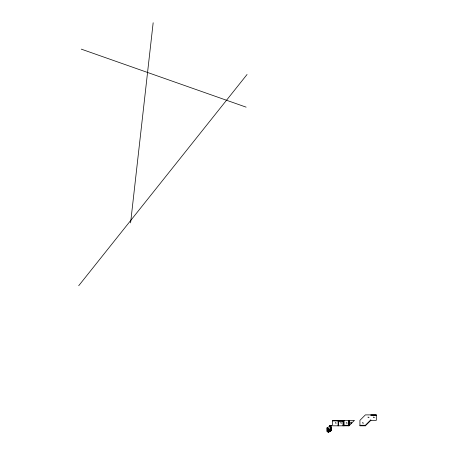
<?xml version="1.0" encoding="UTF-8"?>
<svg xmlns="http://www.w3.org/2000/svg" width="455" height="455" viewBox="0 0 455 455"><rect width="100%" height="100%" fill="white"/><g stroke="black" fill="none" stroke-linecap="round" stroke-linejoin="round"><path stroke-width="0.68" d="M331.354 425.493L330.961 425.749C331.229 425.476 330.683 425.51 331.485 425.789C331.132 425.095 330.33 425.8 331.485 425.789C330.586 425.681 331.564 425.01 331.069 425.897M330.995 425.573L331.394 425.55M330.188 425.869C330.057 425.527 330.068 426.079 329.926 425.584C330.387 426.062 329.357 425.664 330.25 425.664M329.903 425.914C330.216 425.368 329.403 426.153 329.989 425.647M329.949 425.931L329.864 425.584L330.267 425.84M130.596 222.876L153.164 22.75M330.023 425.687L329.71 425.903M330.097 425.823L329.915 425.67M329.983 425.948L329.903 425.613M331.251 425.817L331.121 425.527M331.047 425.345C330.626 425.732 331.274 425.726 331.195 425.522M331.183 425.891L331.143 425.726M331.155 425.596L331.479 425.345L331.183 425.283M329.921 425.789L329.63 425.795M78.698 285.729L247.059 74.472M348.996 425.817L354.456 420.357L332.616 420.357L332.616 425.817L348.996 425.817L348.996 420.357M365.382 425.817L370.842 420.357L370.842 419.811L365.382 425.271L359.922 425.271M330.995 425.675L330.836 425.641M326.963 427.933L329.949 426.21L331.445 427.069L331.445 430.521L328.459 432.25L326.963 431.385L326.963 427.933L329.949 429.662L331.433 428.701M329.955 427.967L331.445 427.069M330.012 428.001L331.433 427.182M330.131 428.075L331.433 427.325M330.193 428.11L331.433 427.393M330.313 428.178L331.433 427.529M330.432 428.246L331.433 427.666M330.489 428.28L331.433 427.734M330.609 428.348L331.433 427.876M330.671 428.382L331.433 427.945M330.791 428.451L331.433 428.081M330.848 428.485L331.433 428.149M330.967 428.553L331.433 428.286M331.086 428.627L331.433 428.428M331.149 428.661L331.433 428.496M328.442 430.839L328.686 428.928M328.442 430.913L328.755 430.731M328.442 431.05L328.874 430.8M328.442 431.186L328.993 430.868L328.442 431.255M328.442 431.391L329.17 430.97L329.181 429.213M328.442 431.465L329.232 431.004M328.442 431.602L329.352 431.073M328.442 431.67L329.409 431.113M328.442 431.806L329.528 431.181M328.442 431.943L329.647 431.249L329.676 429.503M328.442 432.017L329.71 431.283M328.442 432.153L329.829 431.351M370.842 420.357L376.302 420.357L376.302 414.892L365.382 414.892L359.922 420.357L359.922 425.817L365.382 425.817M376.302 414.892L370.842 414.892L370.842 415.438L376.302 415.438M369.073 417.627L368.112 417.627L368.112 416.973M374.533 417.627L373.572 417.627L373.572 416.973M332.616 420.903L343.536 420.903M338.622 421.722L342.99 421.722M351.47 422.177L350.816 422.177L350.816 423.139M336.313 423.087L335.346 423.087L335.346 422.433M341.773 423.087L340.806 423.087L340.806 422.433M347.233 423.087L346.266 423.087L346.266 422.433M350.816 423.087L351.726 423.087M363.613 423.087L362.652 423.087L362.652 422.433M343.536 425.271L349.542 425.271L349.542 420.357M344.082 425.544L348.45 425.544M81.252 49.129L246.121 107.147M329.949 427.933L331.445 428.798M328.459 430.521L329.949 431.385L329.972 429.617L329.926 431.374M348.45 420.357L348.45 425.817M344.082 420.357L344.082 425.817M343.536 420.357L343.536 425.817M342.99 420.357L342.99 425.817M338.622 420.357L338.622 425.817M338.076 420.357L338.076 425.817M331.286 428.855L331.286 430.584M331.166 428.923L331.166 430.652M331.047 428.997L331.047 430.72M330.927 429.065L330.927 430.788M330.808 429.133L330.808 430.857M330.688 429.201L330.688 430.93M330.569 429.27L330.569 430.999M330.449 429.338L330.449 431.067M330.33 429.406L330.33 431.135M330.211 429.474L330.211 431.203M330.091 429.548L330.091 431.272M329.431 429.361L329.431 431.084M328.937 429.071L328.937 430.8M328.442 428.786L328.459 432.25M328.191 428.644L328.191 432.096M327.941 428.502L327.941 431.954M327.697 428.36L327.697 431.812M327.446 428.212L327.446 431.664M327.202 428.07L327.202 431.522"/></g></svg>
